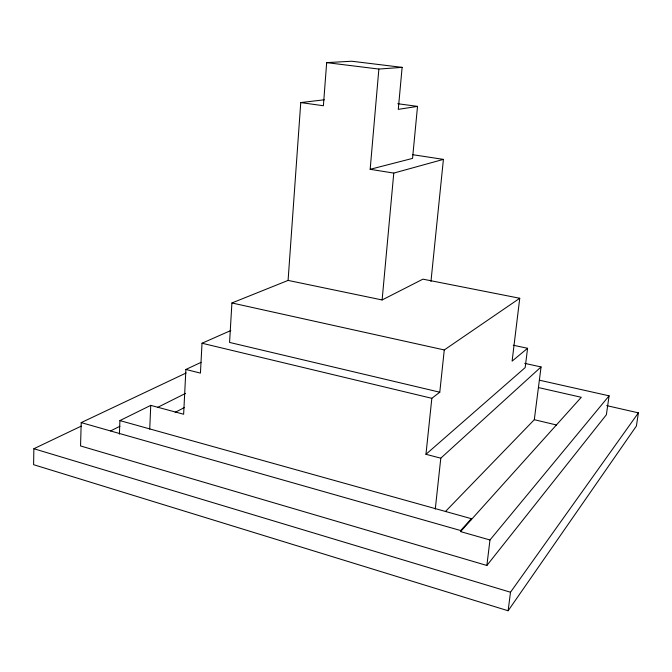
<?xml version="1.0" encoding="UTF-8"?>
<svg xmlns="http://www.w3.org/2000/svg" width="672" height="672" viewBox="0 0 672 672"><rect width="100%" height="100%" fill="white"/><g stroke="black" fill="none" stroke-linecap="round" stroke-linejoin="round"><path stroke-width="1.01" d="M81.245 426.124L33.869 448.728L33.6 464.68L508.124 610.764L636.409 426.006L638.4 412.852L606.673 405.619M186.127 372.994L81.203 422.612L80.556 445.956L486.872 565.471L606.371 414.75L609.092 395.833L539.431 380.201M119.414 434.162L119.902 420.588L150.746 405.367L183.641 414.238L185.892 369.457L201.054 362.359M149.73 429.181L150.746 405.367M230.782 330.54L202.028 343.232L200.432 373.111L185.892 369.457M519.75 298.259L422.915 279.157L382.124 299.956L288.086 280.409L231.916 302.963L229.572 342.434L439.782 392.204L444.276 349.944L519.75 298.259L512.106 361.124L527.579 348.289L513.274 345.223M288.086 280.409L300.754 102.581L324.316 99.784M402.125 67.36L378.865 69.056L370.163 169.302L412.549 158.399L417.522 106.386L398.278 109.36L402.125 67.36L351.742 61.236L326.668 62.63L323.392 105.739L300.754 102.581M382.124 299.956L393.775 173.09L443.411 159.382L430.954 281.476M524.723 363.359L541.061 366.946L440.79 458.17L425.964 454.306L431.836 398.311L439.782 392.204M435.28 509.099L440.79 458.17M609.092 395.833L489.972 539.977L460.564 531.602L460.681 530.544L471.358 518.683L119.902 420.588M471.24 519.725L471.358 518.683M486.872 565.471L489.972 539.977M527.579 348.289L525.176 367.592L425.964 454.306M508.124 610.764L510.493 592.234L638.4 412.852M445.368 511.602L534.307 419.698L541.061 366.946M460.564 531.602L581.28 397.295L538.423 387.559M175.132 412.364L184.447 407.526M110.569 430.937L119.952 426.241M157.466 407.459L185.598 393.38M326.668 62.63L378.865 69.056M397.774 103.723L417.522 106.386M412.532 154.669L443.411 159.382M370.163 169.302L393.775 173.09M231.916 302.963L444.276 349.944M534.307 419.698L556.559 425.006M202.028 343.232L431.836 398.311M81.203 422.612L460.681 530.544M33.869 448.728L510.493 592.234"/></g></svg>
